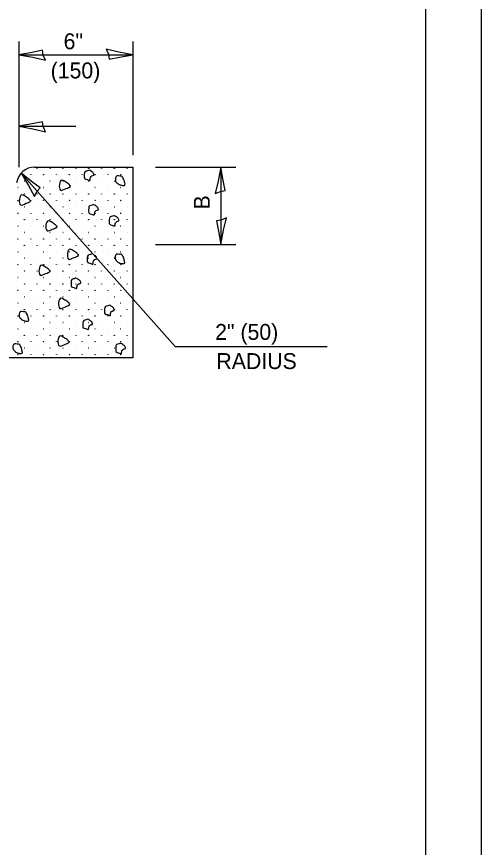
# Model space of a CAD drawing. Extents: x 100068 to 100102, y 98800 to 98822.
# Drawn here: x 100097.84 to 100102, y 98810.68 to 98818.13 of the extents above; entities that cross this region are included whole.
import ezdxf

# ---------------------------------------------------------------- set-up
doc = ezdxf.new("R2010")
doc.units = 0
for name, color, linetype in [('Design_PR_Back of Gutter or Curb line', 7, 'Continuous'), ('Design_PR_Roadway Dimensions', 7, 'Continuous'), ('Level 11', 7, 'Continuous'), ('Level 2', 7, 'Continuous'), ('Level 43', 7, 'Continuous'), ('Sheets_50 Reference Boundary', 7, 'Continuous'), ('Sheets_General Details', 7, 'Continuous'), ('Sheets_Printer Plotting Border', 7, 'Continuous')]:
    doc.layers.add(name, color=color, linetype=linetype)

msp = doc.modelspace()

# ---------------------------------------------------------------- linework, layer by layer
at = {"layer": 'Design_PR_Back of Gutter or Curb line'}
for p, q in [((100097.9972, 98816.7816), (100098.877, 98816.7816)), ((100098.877, 98816.7816), (100098.877, 98815.0716)), ((100098.877, 98815.0716), (100095.8235, 98815.0716))]:
    msp.add_line(p, q, dxfattribs=at)
msp.add_arc((100097.9972, 98816.6187), 0.1629, 90, 171.8842, dxfattribs=at)
at = {"layer": 'Level 11'}
for points in [[(100098.5307, 98816.7081), (100098.5179, 98816.7349), (100098.5057, 98816.7429), (100098.486, 98816.754), (100098.472, 98816.7489), (100098.4498, 98816.7429), (100098.4424, 98816.7187), (100098.4418, 98816.6953), (100098.4464, 98816.6768), (100098.4669, 98816.6696), (100098.4914, 98816.6622), (100098.498, 98816.6896), (100098.5293, 98816.7081)], [(100098.8052, 98816.6332), (100098.7995, 98816.6619), (100098.7949, 98816.6751), (100098.7855, 98816.6916), (100098.7744, 98816.701), (100098.7593, 98816.7004), (100098.7374, 98816.7036), (100098.7274, 98816.6976), (100098.7217, 98816.6819), (100098.7208, 98816.6639), (100098.7263, 98816.6494), (100098.7385, 98816.6371), (100098.7542, 98816.6269), (100098.7733, 98816.6198), (100098.7855, 98816.6175), (100098.7989, 98816.6175), (100098.8069, 98816.6255), (100098.8063, 98816.6323)], [(100098.3184, 98816.6129), (100098.3002, 98816.6323), (100098.2643, 98816.6551), (100098.242, 98816.6656), (100098.2289, 98816.575), (100098.2791, 98816.5898), (100098.3178, 98816.6101), (100098.3193, 98816.6135)], [(100097.9602, 98816.4804), (100097.9419, 98816.4995), (100097.9063, 98816.5229), (100097.8841, 98816.5331), (100097.8707, 98816.4425), (100097.9211, 98816.4573), (100097.9596, 98816.4775), (100097.9613, 98816.481)], [(100098.5701, 98816.3989), (100098.5575, 98816.4254), (100098.545, 98816.4337), (100098.5256, 98816.4448), (100098.5116, 98816.4396), (100098.4894, 98816.4337), (100098.482, 98816.4094), (100098.4812, 98816.3861), (100098.4857, 98816.3675), (100098.5062, 98816.3604), (100098.5307, 98816.353), (100098.5376, 98816.3804), (100098.5689, 98816.3989)], [(100098.1979, 98816.2487), (100098.1796, 98816.2678), (100098.144, 98816.2909), (100098.1218, 98816.3014), (100098.1084, 98816.2108), (100098.1588, 98816.2256), (100098.1973, 98816.2456), (100098.199, 98816.2493)], [(100098.7542, 98816.3003), (100098.7416, 98816.3268), (100098.7291, 98816.335), (100098.7097, 98816.3462), (100098.6958, 98816.341), (100098.6735, 98816.335), (100098.6661, 98816.3105), (100098.6653, 98816.2875), (100098.6698, 98816.2689), (100098.6903, 98816.2618), (100098.7149, 98816.2544), (100098.7217, 98816.2818), (100098.753, 98816.3003)], [(100098.3908, 98815.9945), (100098.3726, 98816.0136), (100098.3367, 98816.0367), (100098.3144, 98816.0472), (100098.3013, 98815.9566), (100098.3515, 98815.9711), (100098.3902, 98815.9916), (100098.3917, 98815.995)], [(100098.557, 98815.958), (100098.5444, 98815.9845), (100098.5319, 98815.9928), (100098.5125, 98816.0039), (100098.4985, 98815.9987), (100098.4763, 98815.9928), (100098.4689, 98815.9683), (100098.468, 98815.9452), (100098.4726, 98815.9266), (100098.4931, 98815.9195), (100098.5176, 98815.9121), (100098.5245, 98815.9395), (100098.5558, 98815.958)], [(100098.8035, 98815.9318), (100098.7975, 98815.9608), (100098.7929, 98815.974), (100098.7835, 98815.9905), (100098.7724, 98815.9999), (100098.7573, 98815.9993), (100098.7354, 98816.0022), (100098.7254, 98815.9962), (100098.7197, 98815.9808), (100098.7191, 98815.9628), (100098.7243, 98815.948), (100098.7365, 98815.936), (100098.7522, 98815.9255), (100098.7716, 98815.9187), (100098.7835, 98815.9164), (100098.7969, 98815.9164), (100098.8049, 98815.9244), (100098.8043, 98815.9309)], [(100098.136, 98815.8511), (100098.1178, 98815.8702), (100098.0822, 98815.8936), (100098.0599, 98815.9038), (100098.0465, 98815.8132), (100098.097, 98815.828), (100098.1354, 98815.848), (100098.1372, 98815.8517)], [(100098.4125, 98815.7408), (100098.3996, 98815.7673), (100098.3871, 98815.7756), (100098.3677, 98815.7867), (100098.3538, 98815.7816), (100098.3315, 98815.7756), (100098.3241, 98815.7511), (100098.3233, 98815.728), (100098.3278, 98815.7095), (100098.3486, 98815.7023), (100098.3729, 98815.6949), (100098.3797, 98815.7223), (100098.411, 98815.7408)], [(100098.3119, 98815.5536), (100098.2936, 98815.5727), (100098.2577, 98815.5958), (100098.2358, 98815.6063), (100098.2224, 98815.5157), (100098.2728, 98815.5302), (100098.3113, 98815.5507), (100098.3127, 98815.5541)], [(100097.9422, 98815.4165), (100097.9365, 98815.4453), (100097.932, 98815.4584), (100097.9223, 98815.4752), (100097.9114, 98815.4843), (100097.8963, 98815.4838), (100097.8741, 98815.4869), (100097.8644, 98815.4809), (100097.8587, 98815.4652), (100097.8579, 98815.4473), (100097.8633, 98815.4327), (100097.8755, 98815.4205), (100097.8912, 98815.4102), (100097.9103, 98815.4031), (100097.9223, 98815.4008), (100097.9359, 98815.4008), (100097.9439, 98815.4088), (100097.9434, 98815.4156)], [(100098.7126, 98815.4974), (100098.6997, 98815.5242), (100098.6875, 98815.5325), (100098.6678, 98815.5433), (100098.6539, 98815.5385), (100098.6319, 98815.5325), (100098.6242, 98815.508), (100098.6237, 98815.4849), (100098.6282, 98815.4661), (100098.6487, 98815.459), (100098.6732, 98815.4515), (100098.6801, 98815.4789), (100098.7111, 98815.4974)], [(100098.5176, 98815.3723), (100098.5048, 98815.3988), (100098.4923, 98815.4071), (100098.4729, 98815.4182), (100098.4589, 98815.4131), (100098.4367, 98815.4071), (100098.4293, 98815.3829), (100098.4284, 98815.3595), (100098.433, 98815.341), (100098.4538, 98815.3338), (100098.478, 98815.3264), (100098.4849, 98815.3538), (100098.5162, 98815.3723)], [(100098.3059, 98815.2159), (100098.2876, 98815.2352), (100098.2517, 98815.258), (100098.2298, 98815.2686), (100098.2164, 98815.1782), (100098.2668, 98815.1928), (100098.3053, 98815.213), (100098.3067, 98815.2164)], [(100097.8864, 98815.1269), (100097.8807, 98815.1557), (100097.8761, 98815.1688), (100097.8664, 98815.1854), (100097.8556, 98815.195), (100097.8405, 98815.1942), (100097.8182, 98815.197), (100097.8086, 98815.1913), (100097.8026, 98815.1757), (100097.802, 98815.1577), (100097.8071, 98815.1432), (100097.8197, 98815.1309), (100097.8353, 98815.1207), (100097.8544, 98815.1135), (100097.8664, 98815.111), (100097.8798, 98815.111), (100097.8881, 98815.1192), (100097.8872, 98815.1258)], [(100098.8123, 98815.156), (100098.7995, 98815.1828), (100098.7872, 98815.1908), (100098.7679, 98815.2019), (100098.7539, 98815.1965), (100098.7317, 98815.1908), (100098.7243, 98815.1663), (100098.7234, 98815.1432), (100098.728, 98815.1247), (100098.7485, 98815.1175), (100098.773, 98815.1098), (100098.7798, 98815.1372), (100098.8112, 98815.156)]]:
    msp.add_spline(points, degree=3, dxfattribs=at)
at = {"layer": 'Level 2'}
for centre in [(100098.0204, 98816.771), (100098.1356, 98816.771), (100098.2507, 98816.771), (100098.2507, 98816.771), (100098.3659, 98816.771), (100098.3659, 98816.771), (100098.4811, 98816.771), (100098.481, 98816.771), (100098.5962, 98816.771), (100098.5962, 98816.771), (100098.7113, 98816.771), (100098.7114, 98816.771), (100098.8265, 98816.771), (100098.8265, 98816.771), (100097.9628, 98816.7134), (100098.078, 98816.7134), (100098.078, 98816.7134), (100098.1932, 98816.7134), (100098.1931, 98816.7134), (100098.3083, 98816.7134), (100098.3083, 98816.7134), (100098.4234, 98816.7134), (100098.4235, 98816.7134), (100098.5386, 98816.7134), (100098.5386, 98816.7134), (100098.6538, 98816.7134), (100098.6538, 98816.7134), (100098.7689, 98816.7134), (100098.7689, 98816.7134), (100097.8477, 98816.5983), (100097.9052, 98816.6558), (100097.9628, 98816.5982), (100097.9628, 98816.5983), (100098.0204, 98816.6558), (100098.0204, 98816.6558), (100098.078, 98816.5982), (100098.078, 98816.5983), (100098.1356, 98816.6558), (100098.1356, 98816.6558), (100098.1931, 98816.5983), (100098.2507, 98816.6558), (100098.3083, 98816.5983), (100098.3659, 98816.6558), (100098.3659, 98816.6558), (100098.4234, 98816.5983), (100098.4235, 98816.5982), (100098.481, 98816.6558), (100098.4811, 98816.6558), (100098.5386, 98816.5983), (100098.5962, 98816.6558), (100098.5962, 98816.6558), (100098.6538, 98816.5983), (100098.6538, 98816.5982), (100098.7113, 98816.6558), (100098.7114, 98816.6558), (100098.7689, 98816.5982), (100098.7689, 98816.5983), (100098.8265, 98816.6558), (100098.8265, 98816.6558), (100097.9053, 98816.5407), (100097.9052, 98816.5407), (100098.0204, 98816.5407), (100098.0204, 98816.5407), (100098.1356, 98816.5407), (100098.2507, 98816.5407), (100098.3659, 98816.5407), (100098.481, 98816.5407), (100098.5962, 98816.5407), (100098.7113, 98816.5407), (100098.7114, 98816.5407), (100098.8265, 98816.5407), (100098.8265, 98816.5407), (100097.8477, 98816.4831), (100097.8477, 98816.4831), (100097.9628, 98816.4831), (100097.9628, 98816.4831), (100098.078, 98816.4831), (100098.078, 98816.4831), (100098.1931, 98816.4831), (100098.3083, 98816.4831), (100098.4234, 98816.4831), (100098.5386, 98816.4831), (100098.6538, 98816.4831), (100098.7689, 98816.4831), (100097.9053, 98816.4255), (100097.9052, 98816.4255), (100098.0204, 98816.4255), (100098.0204, 98816.4255), (100098.1356, 98816.4255), (100098.2507, 98816.4255), (100098.3659, 98816.4255), (100098.481, 98816.4255), (100098.5962, 98816.4255), (100098.7113, 98816.4255), (100098.8265, 98816.4255), (100098.8265, 98816.4255), (100097.8477, 98816.3679), (100097.8477, 98816.3679), (100097.9053, 98816.3103), (100097.9052, 98816.3104), (100097.9628, 98816.3679), (100097.9628, 98816.3679), (100098.0204, 98816.3103), (100098.0204, 98816.3104), (100098.078, 98816.3679), (100098.078, 98816.3679), (100098.1356, 98816.3104), (100098.1356, 98816.3103), (100098.1931, 98816.3679), (100098.2507, 98816.3104), (100098.3083, 98816.3679), (100098.3659, 98816.3104), (100098.4234, 98816.3679), (100098.481, 98816.3104), (100098.5386, 98816.3679), (100098.5962, 98816.3104), (100098.6538, 98816.3679), (100098.7113, 98816.3104), (100098.7114, 98816.3103), (100098.7689, 98816.3679), (100098.7689, 98816.3679), (100098.8265, 98816.3103), (100098.8265, 98816.3104), (100097.8477, 98816.2528), (100097.8477, 98816.2528), (100097.9628, 98816.2528), (100097.9628, 98816.2528), (100098.078, 98816.2528), (100098.078, 98816.2528), (100098.1932, 98816.2528), (100098.1931, 98816.2528), (100098.3083, 98816.2528), (100098.4234, 98816.2528), (100098.5386, 98816.2528), (100098.6538, 98816.2528), (100098.7689, 98816.2528), (100098.7689, 98816.2528), (100097.9053, 98816.1952), (100097.9052, 98816.1952), (100098.0204, 98816.1952), (100098.0204, 98816.1952), (100098.1356, 98816.1952), (100098.1356, 98816.1952), (100098.2507, 98816.1952), (100098.2507, 98816.1952), (100098.3659, 98816.1952), (100098.481, 98816.1952), (100098.5962, 98816.1952), (100098.7113, 98816.1952), (100098.7114, 98816.1952), (100098.8265, 98816.1952), (100098.8265, 98816.1952), (100097.8477, 98816.1376), (100097.8477, 98816.1376), (100097.9052, 98816.0801), (100097.9053, 98816.08), (100097.9628, 98816.1376), (100097.9628, 98816.1376), (100098.0204, 98816.0801), (100098.0204, 98816.08), (100098.078, 98816.1376), (100098.078, 98816.1376), (100098.1356, 98816.0801), (100098.1356, 98816.08), (100098.1932, 98816.1376), (100098.1931, 98816.1376), (100098.2507, 98816.0801), (100098.2507, 98816.08), (100098.3083, 98816.1376), (100098.3659, 98816.0801), (100098.4234, 98816.1376), (100098.481, 98816.0801), (100098.5386, 98816.1376), (100098.5962, 98816.0801), (100098.6538, 98816.1376), (100098.7113, 98816.0801), (100098.7114, 98816.08), (100098.7689, 98816.1376), (100098.7689, 98816.1376), (100098.8265, 98816.0801), (100098.8265, 98816.08), (100097.8477, 98816.0225), (100097.8477, 98816.0225), (100097.9628, 98816.0225), (100097.9628, 98816.0225), (100098.078, 98816.0225), (100098.078, 98816.0225), (100098.1932, 98816.0225), (100098.1931, 98816.0225), (100098.3083, 98816.0225), (100098.3083, 98816.0225), (100098.4234, 98816.0225), (100098.5386, 98816.0225), (100098.6538, 98816.0225), (100098.7689, 98816.0225), (100098.7689, 98816.0225), (100097.9053, 98815.9649), (100097.9052, 98815.9649), (100098.0204, 98815.9649), (100098.0204, 98815.9649), (100098.1356, 98815.9649), (100098.1356, 98815.9649), (100098.2507, 98815.9649), (100098.2507, 98815.9649), (100098.3659, 98815.9649), (100098.3659, 98815.9649), (100098.481, 98815.9649), (100098.5962, 98815.9649), (100098.7113, 98815.9649), (100098.7114, 98815.9649), (100098.8265, 98815.9649), (100098.8265, 98815.9649), (100097.8477, 98815.9073), (100097.8477, 98815.9073), (100097.9628, 98815.9073), (100097.9628, 98815.9073), (100098.078, 98815.9073), (100098.078, 98815.9073), (100098.1932, 98815.9073), (100098.1931, 98815.9073), (100098.3083, 98815.9073), (100098.3083, 98815.9073), (100098.4234, 98815.9073), (100098.4235, 98815.9073), (100098.5386, 98815.9073), (100098.6538, 98815.9073), (100098.7689, 98815.9073), (100098.7689, 98815.9073), (100097.8477, 98815.7921), (100097.9052, 98815.8497), (100097.9053, 98815.8497), (100097.9628, 98815.7921), (100098.0204, 98815.8497), (100098.0204, 98815.8497), (100098.078, 98815.7921), (100098.1356, 98815.8497), (100098.1356, 98815.8497), (100098.1932, 98815.7921), (100098.2507, 98815.8497), (100098.2507, 98815.8497), (100098.3083, 98815.7921), (100098.3659, 98815.8497), (100098.3659, 98815.8497), (100098.4235, 98815.7921), (100098.481, 98815.8497), (100098.4811, 98815.8497), (100098.5386, 98815.7921), (100098.5962, 98815.8497), (100098.6538, 98815.7921), (100098.7113, 98815.8497), (100098.7114, 98815.8497), (100098.7689, 98815.7921), (100098.8265, 98815.8497), (100098.8265, 98815.8497), (100097.9053, 98815.7346), (100098.0204, 98815.7346), (100098.1356, 98815.7346), (100098.2507, 98815.7346), (100098.3659, 98815.7346), (100098.4811, 98815.7346), (100098.5962, 98815.7346), (100098.7114, 98815.7346), (100098.8265, 98815.7346), (100097.8477, 98815.677), (100097.9628, 98815.677), (100098.078, 98815.677), (100098.1932, 98815.677), (100098.3083, 98815.677), (100098.4235, 98815.677), (100098.5386, 98815.677), (100098.6538, 98815.677), (100098.7689, 98815.677), (100097.8477, 98815.5618), (100097.9053, 98815.6194), (100097.9628, 98815.5618), (100098.0204, 98815.6194), (100098.078, 98815.5618), (100098.1356, 98815.6194), (100098.1932, 98815.5618), (100098.2507, 98815.6194), (100098.3083, 98815.5618), (100098.3659, 98815.6194), (100098.4235, 98815.5618), (100098.4811, 98815.6194), (100098.5386, 98815.5618), (100098.5962, 98815.6194), (100098.6538, 98815.5618), (100098.7114, 98815.6194), (100098.7689, 98815.5618), (100098.8265, 98815.6194), (100097.9053, 98815.5042), (100098.0204, 98815.5042), (100098.1356, 98815.5042), (100098.2507, 98815.5042), (100098.3659, 98815.5042), (100098.4811, 98815.5042), (100098.5962, 98815.5042), (100098.7114, 98815.5042), (100098.8265, 98815.5042), (100097.8477, 98815.4467), (100097.9628, 98815.4467), (100098.078, 98815.4467), (100098.1932, 98815.4467), (100098.3083, 98815.4467), (100098.4235, 98815.4467), (100098.5386, 98815.4467), (100098.6538, 98815.4467), (100098.7689, 98815.4467), (100097.9053, 98815.3891), (100098.0204, 98815.3891), (100098.1356, 98815.3891), (100098.2507, 98815.3891), (100098.3659, 98815.3891), (100098.4811, 98815.3891), (100098.5962, 98815.3891), (100098.7114, 98815.3891), (100098.8265, 98815.3891), (100097.8477, 98815.3315), (100097.9053, 98815.2739), (100097.9628, 98815.3315), (100098.0204, 98815.2739), (100098.078, 98815.3315), (100098.1356, 98815.2739), (100098.1932, 98815.3315), (100098.2507, 98815.2739), (100098.3083, 98815.3315), (100098.3659, 98815.2739), (100098.4235, 98815.3315), (100098.4811, 98815.2739), (100098.5386, 98815.3315), (100098.5962, 98815.2739), (100098.6538, 98815.3315), (100098.7114, 98815.2739), (100098.7689, 98815.3315), (100098.8265, 98815.2739), (100097.8477, 98815.2164), (100097.9628, 98815.2164), (100098.078, 98815.2164), (100098.1932, 98815.2164), (100098.3083, 98815.2164), (100098.4235, 98815.2164), (100098.5386, 98815.2164), (100098.6538, 98815.2164), (100098.7689, 98815.2164), (100097.9053, 98815.1588), (100098.0204, 98815.1588), (100098.1356, 98815.1588), (100098.2507, 98815.1588), (100098.3659, 98815.1588), (100098.4811, 98815.1588), (100098.5962, 98815.1588), (100098.7114, 98815.1588), (100098.8265, 98815.1588), (100097.8477, 98815.1012), (100097.9628, 98815.1012), (100098.078, 98815.1012), (100098.1932, 98815.1012), (100098.3083, 98815.1012), (100098.4235, 98815.1012), (100098.5386, 98815.1012), (100098.6538, 98815.1012), (100098.7689, 98815.1012)]:
    msp.add_circle(centre, 0.000814, dxfattribs=at)
at = {"layer": 'Level 43'}
for p, q in [((100097.8559, 98817.906), (100097.8559, 98816.7816)), ((100098.877, 98817.906), (100098.877, 98816.8871)), ((100097.8559, 98817.7888), (100098.877, 98817.7888)), ((100097.8559, 98817.1484), (100098.3664, 98817.1484)), ((100099.0805, 98816.7816), (100099.7987, 98816.7816)), ((100099.6658, 98816.7816), (100099.6658, 98816.0891)), ((100099.2555, 98815.1736), (100097.876, 98816.7276)), ((100099.0805, 98816.0891), (100099.7987, 98816.0891)), ((100099.2555, 98815.1736), (100100.6184, 98815.1736))]:
    msp.add_line(p, q, dxfattribs=at)
for points in [[(100098.0933, 98817.7391), (100098.074, 98817.7848), (100098.0665, 98817.8285), (100097.9746, 98817.8094), (100097.8559, 98817.7888), (100097.9825, 98817.7658)], [(100098.6395, 98817.8385), (100098.6589, 98817.7928), (100098.6663, 98817.7491), (100098.7583, 98817.7683), (100098.877, 98817.7888), (100098.7503, 98817.8118)], [(100098.0933, 98817.0988), (100098.074, 98817.1444), (100098.0665, 98817.1881), (100097.9746, 98817.1691), (100097.8559, 98817.1484), (100097.9825, 98817.1254)], [(100099.6161, 98816.5441), (100099.6617, 98816.5635), (100099.7055, 98816.5709), (100099.6864, 98816.6629), (100099.6658, 98816.7816), (100099.6427, 98816.6549)], [(100097.9965, 98816.517), (100098.0178, 98816.5617), (100098.0456, 98816.5964), (100097.9702, 98816.6524), (100097.876, 98816.7276), (100097.9429, 98816.6175)], [(100099.7155, 98816.3266), (100099.6699, 98816.3072), (100099.6261, 98816.2998), (100099.6452, 98816.2078), (100099.6658, 98816.0891), (100099.6889, 98816.2158)]]:
    msp.add_lwpolyline(points, close=True, dxfattribs=at)
at = {"layer": 'Sheets_50 Reference Boundary'}
msp.add_lwpolyline([(100070, 98821.4998), (100101.5, 98821.4998), (100101.5, 98801.5), (100070, 98801.5)], close=True, dxfattribs=at)
at = {"layer": 'Sheets_General Details'}
msp.add_line((100102, 98800), (100102, 98822), dxfattribs=at)
msp.add_lwpolyline([(100070, 98821.5), (100101.5, 98821.5), (100101.5, 98800.5), (100070, 98800.5)], close=True, dxfattribs=at)
at = {"layer": 'Sheets_Printer Plotting Border'}
msp.add_lwpolyline([(100068, 98800), (100102, 98800), (100102, 98822), (100068, 98822)], close=True, dxfattribs=at)

# ---------------------------------------------------------------- texts
at = {"layer": 'Design_PR_Roadway Dimensions'}
for s, p in [('6"', (100098.257, 98817.8379)), ('(150)', (100098.1409, 98817.5767)), ('2" (50)', (100099.6147, 98815.233)), ('RADIUS', (100099.6259, 98814.9717))]:
    msp.add_text(s, height=0.1425, dxfattribs=at).set_placement(p)
msp.add_text('B', height=0.1425, rotation=90, dxfattribs=at).set_placement((100099.567, 98816.402))

doc.saveas('drawing.dxf')
